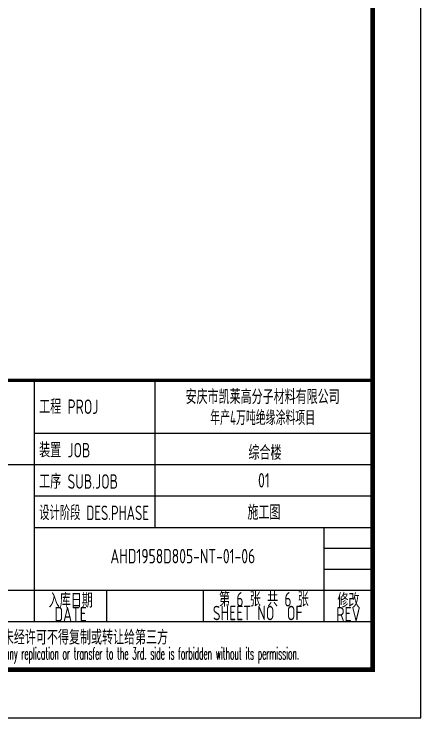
# Model space of a CAD drawing. Extents: x 5188914 to 7068445, y -542675 to 2032183.
# Drawn here: x 5244885 to 5253307, y -542675 to -528087 of the extents above; entities that cross this region are included whole.
import ezdxf
from ezdxf.enums import TextEntityAlignment as Align

# ---------------------------------------------------------------- set-up
doc = ezdxf.new("R2010")
doc.units = 0
doc.header["$LTSCALE"] = 1000
doc.header["$MEASUREMENT"] = 0
doc.layers.get('0').update_dxf_attribs({"linetype": 'CONTINUOUS'})
doc.layers.add('PUB_TITLE', color=4, linetype='CONTINUOUS')
doc.styles.add('ECEC_TQ', font='txt_l.shx', dxfattribs={"bigfont": 'hztxt_l.shx'})
doc.styles.add('sceie', font='SCEIE', dxfattribs={"width": 0.75, "bigfont": 'SCEIC'})

msp = doc.modelspace()

# ---------------------------------------------------------------- linework, layer by layer
for p, q in [((5245307.2, -540675), (5245307.2, -535675)), ((5247807.2, -538725), (5247807.2, -535675)), ((5252307.2, -541675), (5252307.2, -535675)), ((5245307.2, -536775), (5252307.2, -536775)), ((5234307.2, -537425), (5245307.2, -537425)), ((5245307.2, -537425), (5252307.2, -537425)), ((5245307.2, -538075), (5252307.2, -538075)), ((5245307.2, -538725), (5252307.2, -538725)), ((5251307.2, -540675), (5251307.2, -538725)), ((5251307.2, -539158.3), (5252307.2, -539158.3)), ((5251307.2, -539591.7), (5252307.2, -539591.7)), ((5239807.2, -540025), (5252307.2, -540025)), ((5246807.2, -540675), (5246807.2, -540025)), ((5248807.2, -540675), (5248807.2, -540025)), ((5234307.2, -540675), (5252307.2, -540675)), ((5234307.2, -541675), (5252307.2, -541675))]:
    msp.add_line(p, q)
at = {"const_width": 70}
msp.add_lwpolyline([(5252307.2, -535675), (5234307.2, -535675)], dxfattribs=at)
at = {"layer": 'PUB_TITLE', "color": 4}
msp.add_lwpolyline([(5193907.2, -542675), (5253307.2, -542675), (5253307.2, -500675), (5193907.2, -500675)], close=True, dxfattribs=at)
at = {"layer": 'PUB_TITLE', "color": 4, "const_width": 100}
msp.add_lwpolyline([(5196407.2, -541675), (5252307.2, -541675), (5252307.2, -501675), (5196407.2, -501675)], close=True, dxfattribs=at)

# ---------------------------------------------------------------- texts
for s, height, style, width, p in [('安庆市凯莱高分子材料有限公司', 300, 'sceie', 0.8, (5250030.9, -536004.8)), ('年产4万吨绝缘涂料项目', 300, 'sceie', 0.65, (5250030.9, -536439.8)), ('综合楼', 300, 'sceie', 0.8, (5250078.7, -537161)), ('01', 300, 'sceie', 0.8, (5250057.2, -537750)), ('施工图', 300, 'sceie', 0.8, (5250057.2, -538400)), ('第 6 张 共 6 张', 300, 'sceie', 0.8, (5250057.2, -540200)), ('入库日期', 300, 'sceie', 0.8, (5246057.2, -540225)), ('修改', 300, 'sceie', 0.8, (5251807.2, -540225)), ('DATE', 300, 'sceie', 0.8, (5246057.2, -540525)), ('SHEET NO  OF  ', 300, 'sceie', 0.8, (5250057.2, -540500)), ('REV', 300, 'sceie', 0.8, (5251807.2, -540525)), ('本文件专有权属安徽华东化工医药工程有限责任公司所有,未经许可不得复制或转让给第三方', 300, 'sceie', 0.8, (5243478.3, -541023.9)), ('The proprietary right of this document belongs to Anhui Huadong Chemical And Medical Engineering  Co.,Ltd.  and any replication or transfer to the 3rd. side is forbidden without its permission. ', 250, 'ECEC_TQ', 0.45, (5243307.2, -541375))]:
    msp.add_text(s, height=height, dxfattribs=dict(style=style, width=width)).set_placement(p, align=Align.MIDDLE)
at = {"style": 'sceie'}
for s, width, p in [('工程 PROJ', 0.8, (5245404.1, -536375)), ('装置 JOB', 0.8, (5245404.1, -537275)), ('工序 SUB.JOB', 0.8, (5245404.1, -537925)), ('设计阶段 DES.PHASE', 0.75, (5245404.1, -538575))]:
    msp.add_text(s, height=300, dxfattribs=dict(at, width=width)).set_placement(p)
at = {"style": 'sceie', "width": 0.8}
msp.add_attdef('AHD1958D805-NT-01-06', text='200320-02-040', height=300, dxfattribs=at).set_placement((5248378, -539321.3), align=Align.MIDDLE)

doc.saveas('drawing.dxf')
